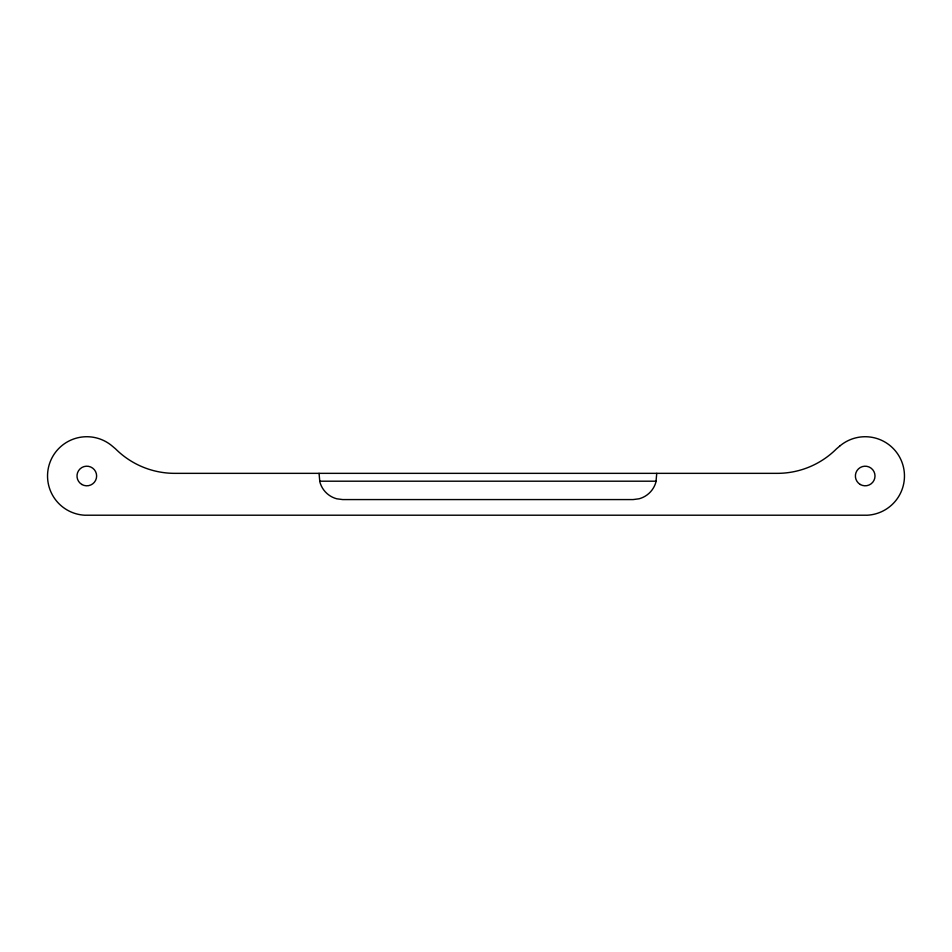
<?xml version="1.0" encoding="UTF-8"?>
<svg xmlns="http://www.w3.org/2000/svg" width="952" height="952" viewBox="0 0 952 952"><rect width="100%" height="100%" fill="white"/><g stroke="black" fill="none" stroke-linecap="round" stroke-linejoin="round"><path stroke-width="1.43" d="M319.741 481.2L656.059 481.2M656.749 473.346L655.976 481.89A23.907 23.907 0 0 1 639.066 498.788L633.139 499.574L342.672 499.574L336.734 498.788A23.907 23.907 0 0 1 319.836 481.89L319.051 473.346M839.581 446.226L836.499 448.82A83.716 83.716 0 0 1 777.296 473.346L174.704 473.346A83.716 83.716 0 0 1 115.501 448.82L112.419 446.226A39.27 39.27 0 0 0 50.385 461.315A39.27 39.27 0 0 0 84.609 515.21L867.391 515.21A39.27 39.27 0 0 0 901.615 461.315A39.27 39.27 0 0 0 839.581 446.226M81.896 484.497A9.817 9.817 0 0 0 96.628 476A9.817 9.817 0 0 0 81.896 467.503A9.817 9.817 0 0 0 81.896 484.497M860.287 484.497A9.817 9.817 0 0 0 875.007 476A9.817 9.817 0 0 0 860.287 467.503A9.817 9.817 0 0 0 860.287 484.497"/></g></svg>
